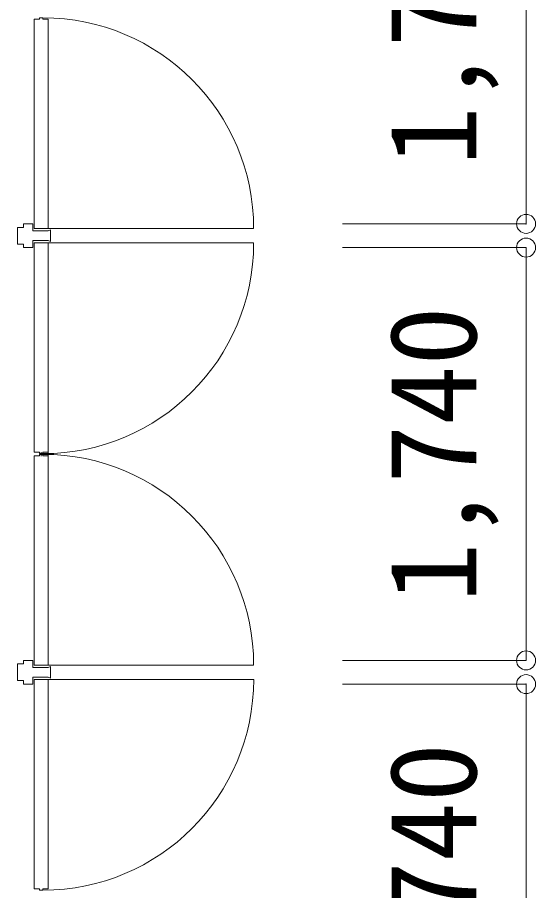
# Model space of a CAD drawing. Units: millimetres, scale not verified. Extents: x -35903 to 76097, y -53729 to 27871.
# Drawn here: x 45943 to 48128, y -36700 to -33020 of the extents above; entities that cross this region are included whole.
import ezdxf
from ezdxf.enums import TextEntityAlignment as Align

# ---------------------------------------------------------------- set-up
doc = ezdxf.new("R2010")
doc.units = ezdxf.units.MM
doc.header["$LTSCALE"] = 200
doc.header["$PDMODE"] = 32
doc.header["$PDSIZE"] = 80
doc.layers.add('0-2_建具', color=7, linetype='Continuous', lineweight=9)
doc.layers.add('0-6_着色', color=4, linetype='Continuous', lineweight=5)
doc.styles.add('ＭＳ ゴシック', font='')
doc.styles.get('ＭＳ ゴシック').set_extended_font_data('MS Gothic')

msp = doc.modelspace()

# ---------------------------------------------------------------- linework, layer by layer
at = {"layer": '0-2_建具'}
for p, q in [((46012.9, -33909.6), (46012.9, -33027.1)), ((46035.4, -33027.1), (46012.9, -33027.1)), ((46035.4, -33027.1), (46035.4, -33021.1)), ((46072.9, -33027.1), (46072.9, -33909.6)), ((46007.9, -33889.6), (46007.9, -33919.6)), ((45967.9, -33904.6), (45942.9, -33904.6)), ((45942.9, -33904.6), (45942.9, -33974.6)), ((46073, -33919.6), (46007.9, -33919.6)), ((46073, -33919.6), (46082.9, -33914.7)), ((46082.9, -33929.6), (46082.9, -33914.7)), ((46082.9, -33921.7), (46082.9, -33964.5)), ((46073, -33959.6), (46082.9, -33964.5)), ((45967.9, -33974.6), (45942.9, -33974.6)), ((45967.9, -33974.6), (45967.9, -33989.6)), ((46012.9, -33969.6), (46012.9, -34852.1)), ((46072.9, -34852.1), (46072.9, -33969.6)), ((46035.4, -34852.1), (46012.9, -34852.1)), ((46012.9, -35749.6), (46012.9, -34867.1)), ((46035.4, -34867.1), (46012.9, -34867.1)), ((46035.4, -34852.1), (46035.4, -34858.1)), ((46050.4, -34859.6), (46035.4, -34859.6)), ((46035.4, -34867.1), (46035.4, -34861.1)), ((46042.9, -34852.1), (46042.9, -34868.9)), ((46072.9, -34851.7), (46072.9, -35749.6)), ((46007.9, -35729.6), (46007.9, -35759.6)), ((46073, -35759.6), (46007.9, -35759.6)), ((46073, -35759.6), (46082.9, -35754.7)), ((46082.9, -35769.6), (46082.9, -35754.7)), ((46082.9, -35761.7), (46082.9, -35804.5)), ((46072.9, -35799.6), (46082.9, -35804.5)), ((45967.9, -35814.6), (45942.9, -35814.6)), ((45967.9, -35814.6), (45967.9, -35829.6)), ((46013, -35809.6), (46013, -36692.1)), ((46073, -36692.1), (46073, -35809.6)), ((46035.5, -36692.1), (46013, -36692.1)), ((46035.5, -36692.1), (46035.5, -36698.1))]:
    msp.add_line(p, q, dxfattribs=at)
at = {"layer": '0-2_建具', "color": 4, "lineweight": 5}
for p, q in [((46938.9, -33909.6), (46012.9, -33909.6)), ((46938.9, -33969.6), (46012.9, -33969.6)), ((46938.9, -35749.6), (46012.9, -35749.6)), ((46939, -35809.6), (46013, -35809.6))]:
    msp.add_line(p, q, dxfattribs=at)
at = {"layer": '0-2_建具'}
for points in [[(46072.9, -33027.1), (46050.4, -33027.1), (46050.4, -33021.1), (46035.4, -33021.1)], [(46007.9, -33889.6), (45967.9, -33889.6), (45967.9, -33904.6)], [(46073, -33959.6), (46007.9, -33959.6), (46007.9, -33989.6), (45967.9, -33989.6)], [(46072.9, -34852.1), (46050.4, -34852.1), (46050.4, -34858.1), (46035.4, -34858.1)], [(46072.9, -34867.1), (46050.4, -34867.1), (46050.4, -34861.1), (46035.4, -34861.1)], [(46007.9, -35729.6), (45967.9, -35729.6), (45967.9, -35744.6)], [(45967.9, -35744.6), (45942.9, -35744.6), (45942.9, -35814.6)], [(46072.9, -35799.6), (46007.9, -35799.6), (46007.9, -35829.6), (45967.9, -35829.6)], [(46073, -36692.1), (46050.5, -36692.1), (46050.5, -36698.1), (46035.5, -36698.1)]]:
    msp.add_lwpolyline(points, dxfattribs=at)
at = {"layer": '0-2_建具', "color": 4, "lineweight": 5}
for centre, start, end in [((46050.4, -33909.6), 0, 90), ((46050.4, -33969.6), 270, 0), ((46050.4, -35749.6), 0, 90), ((46050.5, -35809.6), 270, 0)]:
    msp.add_arc(centre, 888.5, start, end, dxfattribs=at)
at = {"layer": '0-6_着色'}
for p, q in [((48087.5, -32149.6), (48087.5, -33889.6)), ((48087.5, -33889.6), (47312.8, -33889.6)), ((48087.5, -33989.6), (47312.8, -33989.6)), ((48087.5, -33989.6), (48087.5, -35729.6)), ((48087.5, -35729.6), (47312.8, -35729.6)), ((48087.5, -35829.6), (47312.8, -35829.6)), ((48087.5, -35829.6), (48087.5, -37569.6))]:
    msp.add_line(p, q, dxfattribs=at)
for p in [(48087.5, -33889.6), (48087.5, -33989.6), (48087.5, -35729.6), (48087.5, -35829.6)]:
    msp.add_point(p, dxfattribs=at)

# ---------------------------------------------------------------- texts
at = {"layer": '0-6_着色', "style": 'ＭＳ ゴシック'}
for p in [(47987.5, -33644.6), (47987.5, -35484.6), (47987.5, -37324.6)]:
    msp.add_text('1,740', height=366.6, rotation=90, dxfattribs=at).set_placement(p, align=Align.BOTTOM_LEFT)

doc.saveas('drawing.dxf')
